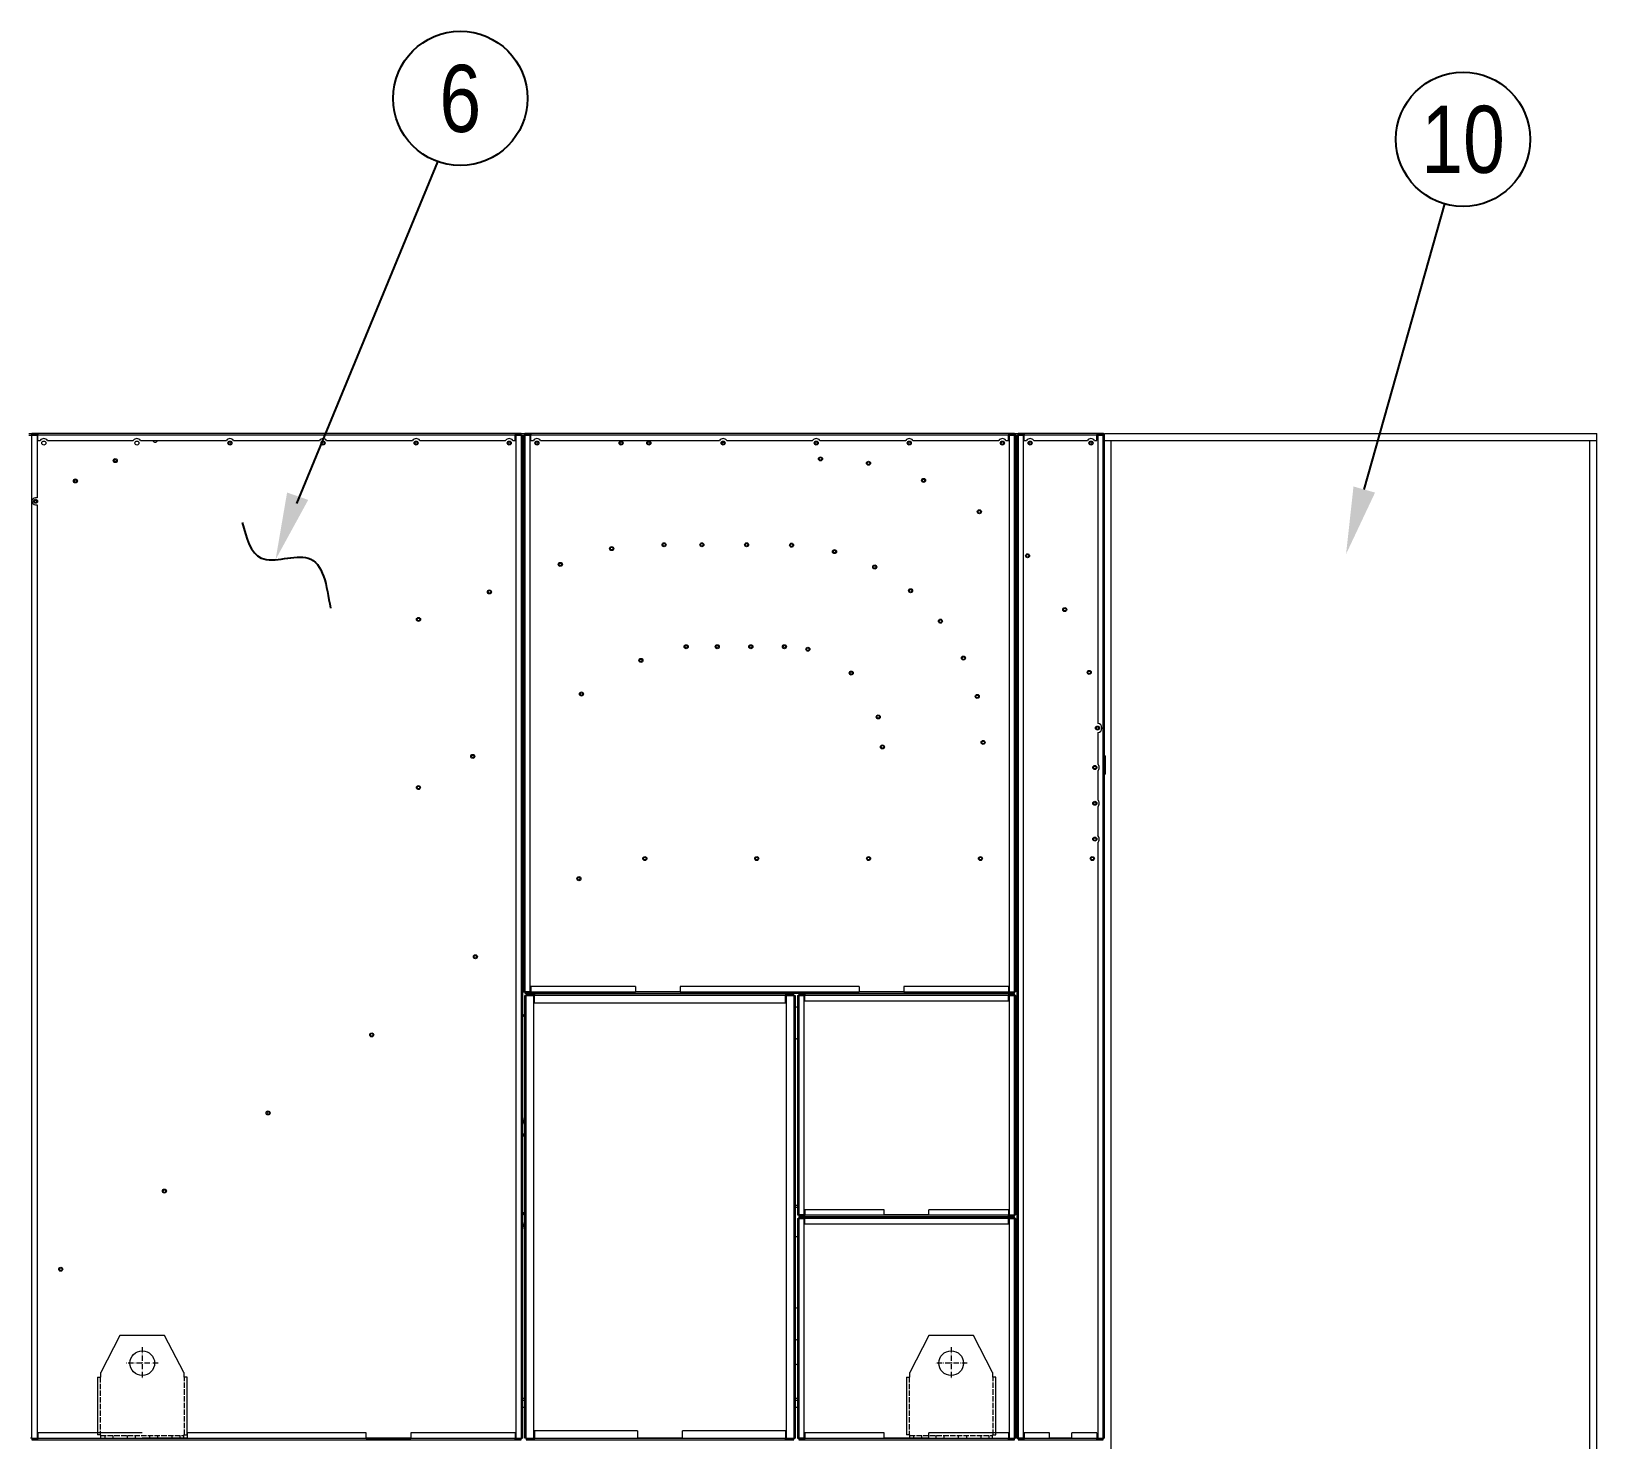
# Model space of a CAD drawing. Header units: millimetres. Extents: x -17070 to 46266, y -291348 to 34996.
# Drawn here: x 29554 to 33052, y 21936 to 25083 of the extents above; entities that cross this region are included whole.
import ezdxf
from ezdxf.enums import TextEntityAlignment as Align

# ---------------------------------------------------------------- set-up
doc = ezdxf.new("R2010")
doc.units = ezdxf.units.MM
doc.linetypes.add('DASHDOT', pattern=[18.5, 12, -3, 0.5, -3])
doc.linetypes.add('DASHED', pattern=[15, 12, -3])
doc.layers.add('냉각탑_dim', color=1, linetype='Continuous')
doc.layers.add('냉각탑_text', color=3, linetype='Continuous')
doc.styles.get("Standard").update_dxf_attribs({"font": 'arial.ttf'})

# ---------------------------------------------------------------- blocks, each defined once
blk = doc.blocks.new('457536')
at = {"color": 7, "lineweight": 5}
for p, q in [((114592.520962, 89152.297332), (114550.020962, 89069.297332)), ((114692.520962, 89152.297332), (114592.520962, 89152.297332)), ((114735.020962, 89069.297332), (114692.520962, 89152.297332)), ((114542.520962, 89059.297332), (114542.520962, 88929.797332)), ((114742.520962, 88929.797332), (114742.520962, 89059.297332)), ((114550.020962, 88922.297332), (114735.020962, 88922.297332))]:
    blk.add_line(p, q, dxfattribs=at)
at = {"color": 7, "linetype": 'DASHDOT', "lineweight": 5}
for p, q in [((114642.520962, 89126.047332), (114642.520962, 89054.547332)), ((114678.270962, 89090.297332), (114606.770962, 89090.297332))]:
    blk.add_line(p, q, dxfattribs=at)
at = {"color": 7, "lineweight": 5, "ltscale": 0.09375}
for p, q in [((114542.520962, 89059.297332), (114550.020962, 89059.297332)), ((114742.520962, 89059.297332), (114735.020962, 89059.297332)), ((114550.020962, 88929.797332), (114542.520962, 88929.797332)), ((114550.020962, 88922.297332), (114550.020962, 88929.797332)), ((114735.020962, 88929.797332), (114742.520962, 88929.797332)), ((114735.020962, 88922.297332), (114735.020962, 88929.797332))]:
    blk.add_line(p, q, dxfattribs=at)
at = {"color": 7, "linetype": 'DASHED', "lineweight": 5}
for p, q in [((114548.520962, 89059.297332), (114548.520962, 88929.797332)), ((114736.520962, 88929.797332), (114736.520962, 89059.297332)), ((114550.020962, 88928.297332), (114735.020962, 88928.297332))]:
    blk.add_line(p, q, dxfattribs=at)
at = {"color": 7, "lineweight": 5, "ltscale": 0.125}
for p, q in [((114550.020962, 89059.297332), (114550.020962, 89069.297332)), ((114735.020962, 89069.297332), (114735.020962, 89059.297332))]:
    blk.add_line(p, q, dxfattribs=at)
at = {"color": 7, "linetype": 'DASHED', "lineweight": 5, "ltscale": 0.075}
for p, q in [((114558.520962, 88928.297332), (114558.520962, 88922.297332)), ((114576.520962, 88928.297332), (114576.520962, 88922.297332)), ((114608.520962, 88928.297332), (114608.520962, 88922.297332)), ((114626.520962, 88928.297332), (114626.520962, 88922.297332)), ((114658.520962, 88928.297332), (114658.520962, 88922.297332)), ((114676.520962, 88928.297332), (114676.520962, 88922.297332)), ((114708.520962, 88928.297332), (114708.520962, 88922.297332)), ((114726.520962, 88928.297332), (114726.520962, 88922.297332))]:
    blk.add_line(p, q, dxfattribs=at)
at = {"color": 7, "lineweight": 5}
blk.add_circle((114642.520962, 89090.297332), 27.5, dxfattribs=at)
blk = doc.blocks.new('1')
at = {"color": 7, "lineweight": 20, "ltscale": 0.004778}
for p, q in [((29548.1, 24183.6), (29556.7, 24183.6)), ((29548.1, 24180.5), (29556.7, 24180.5))]:
    blk.add_line(p, q, dxfattribs=at)
at = {"color": 7, "lineweight": 20, "ltscale": 0.001722}
for p, q in [((29556.7, 24180.5), (29553.6, 24180.5)), ((29568.2, 24183.6), (29568.2, 24180.5)), ((30635, 24183.6), (30635, 24180.5)), ((30648.5, 24180.5), (30651.6, 24180.5)), ((30653.6, 24180.5), (30656.7, 24180.5)), ((30670.2, 24183.6), (30670.2, 24180.5)), ((31737, 24183.6), (31737, 24180.5)), ((31753.6, 24180.5), (31750.5, 24180.5)), ((31755.6, 24180.5), (31758.7, 24180.5)), ((31772.2, 24183.6), (31772.2, 24180.5)), ((31935, 24183.6), (31935, 24180.5)), ((31951.6, 24180.5), (31948.5, 24180.5)), ((30653.6, 22936.7), (30656.7, 22936.7)), ((30659.7, 22928.5), (30656.6, 22928.5)), ((30670.2, 22933.6), (30670.2, 22936.7)), ((30678.2, 22931.6), (30678.2, 22928.5)), ((31239, 22931.6), (31239, 22928.5)), ((31257.5, 22928.5), (31260.6, 22928.5)), ((31265.6, 22928.5), (31268.7, 22928.5)), ((31282.2, 22931.6), (31282.2, 22928.5)), ((31737, 22933.6), (31737, 22936.7)), ((31737, 22931.6), (31737, 22928.5)), ((31753.6, 22936.7), (31750.5, 22936.7)), ((31753.6, 22928.5), (31750.5, 22928.5)), ((31265.6, 22437.7), (31268.7, 22437.7)), ((31265.6, 22429.5), (31268.7, 22429.5)), ((31282.2, 22434.6), (31282.2, 22437.7)), ((31282.2, 22432.6), (31282.2, 22429.5)), ((31737, 22434.6), (31737, 22437.7)), ((31737, 22432.6), (31737, 22429.5)), ((31753.6, 22437.7), (31750.5, 22437.7)), ((31753.6, 22429.5), (31750.5, 22429.5)), ((29554.7, 21938.7), (29551.6, 21938.7)), ((29568.2, 21935.6), (29568.2, 21938.7)), ((30635, 21935.6), (30635, 21938.7)), ((30648.5, 21938.7), (30651.6, 21938.7)), ((30659.7, 21938.7), (30656.6, 21938.7)), ((30678.2, 21935.6), (30678.2, 21938.7)), ((31239, 21935.6), (31239, 21938.7)), ((31257.5, 21938.7), (31260.6, 21938.7)), ((31265.6, 21938.7), (31268.7, 21938.7)), ((31282.2, 21935.6), (31282.2, 21938.7)), ((31737, 21935.6), (31737, 21938.7)), ((31753.6, 21938.7), (31750.5, 21938.7)), ((31755.6, 21938.7), (31758.7, 21938.7)), ((31772.2, 21935.6), (31772.2, 21938.7)), ((31935, 21935.6), (31935, 21938.7)), ((31951.6, 21938.7), (31948.5, 21938.7))]:
    blk.add_line(p, q, dxfattribs=at)
at = {"color": 7, "lineweight": 20, "ltscale": 0.0075}
for p, q in [((29568.2, 24183.6), (29554.7, 24183.6)), ((29554.7, 24182), (29568.2, 24182)), ((29554.7, 24180.5), (29568.2, 24180.5)), ((30648.5, 24183.6), (30635, 24183.6)), ((30635, 24182), (30648.5, 24182)), ((30635, 24180.5), (30648.5, 24180.5)), ((30670.2, 24183.6), (30656.7, 24183.6)), ((30656.7, 24182), (30670.2, 24182)), ((30656.7, 24180.5), (30670.2, 24180.5)), ((31750.5, 24183.6), (31737, 24183.6)), ((31737, 24182), (31750.5, 24182)), ((31737, 24180.5), (31750.5, 24180.5)), ((31772.2, 24183.6), (31758.7, 24183.6)), ((31758.7, 24182), (31772.2, 24182)), ((31758.7, 24180.5), (31772.2, 24180.5)), ((31948.5, 24183.6), (31935, 24183.6)), ((31935, 24182), (31948.5, 24182)), ((31935, 24180.5), (31948.5, 24180.5)), ((30670.2, 22935.2), (30656.7, 22935.2)), ((30656.7, 22933.6), (30670.2, 22933.6)), ((31282.2, 22931.6), (31268.7, 22931.6)), ((31268.7, 22930), (31282.2, 22930)), ((31268.7, 22928.5), (31282.2, 22928.5)), ((31750.5, 22935.2), (31737, 22935.2)), ((31737, 22933.6), (31750.5, 22933.6)), ((31750.5, 22931.6), (31737, 22931.6)), ((31737, 22930), (31750.5, 22930)), ((31737, 22928.5), (31750.5, 22928.5)), ((31282.2, 22436.2), (31268.7, 22436.2)), ((31268.7, 22434.6), (31282.2, 22434.6)), ((31282.2, 22432.6), (31268.7, 22432.6)), ((31268.7, 22431), (31282.2, 22431)), ((31268.7, 22429.5), (31282.2, 22429.5)), ((31750.5, 22436.2), (31737, 22436.2)), ((31737, 22434.6), (31750.5, 22434.6)), ((31750.5, 22432.6), (31737, 22432.6)), ((31737, 22431), (31750.5, 22431)), ((31737, 22429.5), (31750.5, 22429.5)), ((29568.2, 21937.2), (29554.7, 21937.2)), ((29554.7, 21935.6), (29568.2, 21935.6)), ((30648.5, 21937.2), (30635, 21937.2)), ((30635, 21935.6), (30648.5, 21935.6)), ((31282.2, 21937.2), (31268.7, 21937.2)), ((31268.7, 21935.6), (31282.2, 21935.6)), ((31750.5, 21937.2), (31737, 21937.2)), ((31737, 21935.6), (31750.5, 21935.6)), ((31772.2, 21937.2), (31758.7, 21937.2)), ((31758.7, 21935.6), (31772.2, 21935.6)), ((31948.5, 21937.2), (31935, 21937.2)), ((31935, 21935.6), (31948.5, 21935.6))]:
    blk.add_line(p, q, dxfattribs=at)
at = {"color": 7, "lineweight": 20, "ltscale": 0.000888889}
for p, q in [((29554.7, 24183.6), (29554.7, 24182)), ((30648.5, 24182), (30648.5, 24183.6)), ((30656.7, 24183.6), (30656.7, 24182)), ((31750.5, 24182), (31750.5, 24183.6)), ((31758.7, 24183.6), (31758.7, 24182)), ((31948.5, 24182), (31948.5, 24183.6)), ((31953.7, 23422.7), (31952.1, 23422.7)), ((30656.7, 22935.2), (30656.7, 22933.6)), ((30659.7, 22931.6), (30659.7, 22930)), ((30670.2, 22936.7), (30668.6, 22936.7)), ((31257.5, 22930), (31257.5, 22931.6)), ((31268.7, 22931.6), (31268.7, 22930)), ((31738.6, 22936.7), (31737, 22936.7)), ((31750.5, 22933.6), (31750.5, 22935.2)), ((31750.5, 22930), (31750.5, 22931.6)), ((31268.7, 22436.2), (31268.7, 22434.6)), ((31268.7, 22432.6), (31268.7, 22431)), ((31282.2, 22437.7), (31280.6, 22437.7)), ((31738.6, 22437.7), (31737, 22437.7)), ((31750.5, 22434.6), (31750.5, 22436.2)), ((31750.5, 22431), (31750.5, 22432.6)), ((29554.7, 21937.2), (29554.7, 21935.6)), ((29568.2, 21938.7), (29566.6, 21938.7)), ((30636.6, 21938.7), (30635, 21938.7)), ((30648.5, 21935.6), (30648.5, 21937.2)), ((30659.7, 21937.2), (30659.7, 21935.6)), ((30678.2, 21938.7), (30676.6, 21938.7)), ((31240.6, 21938.7), (31239, 21938.7)), ((31257.5, 21935.6), (31257.5, 21937.2)), ((31268.7, 21937.2), (31268.7, 21935.6)), ((31282.2, 21938.7), (31280.6, 21938.7)), ((31738.6, 21938.7), (31737, 21938.7)), ((31750.5, 21935.6), (31750.5, 21937.2)), ((31758.7, 21937.2), (31758.7, 21935.6)), ((31772.2, 21938.7), (31770.6, 21938.7)), ((31936.6, 21938.7), (31935, 21938.7)), ((31948.5, 21935.6), (31948.5, 21937.2))]:
    blk.add_line(p, q, dxfattribs=at)
at = {"color": 7, "lineweight": 20, "ltscale": 0.000833333}
for p, q in [((29554.7, 24180.5), (29554.7, 24182)), ((30648.5, 24180.5), (30648.5, 24182)), ((30656.7, 24180.5), (30656.7, 24182)), ((31750.5, 24180.5), (31750.5, 24182)), ((31758.7, 24180.5), (31758.7, 24182)), ((31948.5, 24180.5), (31948.5, 24182)), ((30656.7, 22936.7), (30656.7, 22935.2)), ((30659.7, 22928.5), (30659.7, 22930)), ((31257.5, 22928.5), (31257.5, 22930)), ((31268.7, 22928.5), (31268.7, 22930)), ((31750.5, 22936.7), (31750.5, 22935.2)), ((31750.5, 22928.5), (31750.5, 22930)), ((31268.7, 22437.7), (31268.7, 22436.2)), ((31268.7, 22429.5), (31268.7, 22431)), ((31750.5, 22437.7), (31750.5, 22436.2)), ((31750.5, 22429.5), (31750.5, 22431)), ((29554.7, 21938.7), (29554.7, 21937.2)), ((30648.5, 21938.7), (30648.5, 21937.2)), ((30659.7, 21938.7), (30659.7, 21937.2)), ((31257.5, 21938.7), (31257.5, 21937.2)), ((31268.7, 21938.7), (31268.7, 21937.2)), ((31750.5, 21938.7), (31750.5, 21937.2)), ((31758.7, 21938.7), (31758.7, 21937.2)), ((31948.5, 21938.7), (31948.5, 21937.2))]:
    blk.add_line(p, q, dxfattribs=at)
at = {"color": 7, "lineweight": 20}
for p, q in [((29554.7, 21938.7), (29554.7, 24180.5)), ((30635, 24183.6), (29568.2, 24183.6)), ((30635, 24180.5), (29568.2, 24180.5)), ((30636.6, 24180.5), (30636.6, 21938.7)), ((30648.5, 24180.5), (30648.5, 21938.7)), ((30651.6, 24180.5), (30651.6, 21938.7)), ((30653.6, 24180.5), (30653.6, 22936.7)), ((30656.7, 24180.5), (30656.7, 22936.7)), ((30668.6, 22936.7), (30668.6, 24180.5)), ((31737, 24183.6), (30670.2, 24183.6)), ((31737, 24180.5), (30670.2, 24180.5)), ((31738.6, 24180.5), (31738.6, 22936.7)), ((31750.5, 22936.7), (31750.5, 24180.5)), ((31753.6, 22936.7), (31753.6, 24180.5)), ((31755.6, 24180.5), (31755.6, 21938.7)), ((31758.7, 24180.5), (31758.7, 21938.7)), ((31770.6, 21938.7), (31770.6, 24180.5)), ((31948.5, 21938.7), (31948.5, 24180.5)), ((31951.6, 21938.7), (31951.6, 24180.5)), ((31966.6, 21798.6), (31966.6, 24168.6)), ((29566.6, 24024.4), (29566.6, 21938.7)), ((31936.6, 23270), (31936.6, 21938.7)), ((30656.6, 21938.7), (30656.6, 22928.5)), ((30670.2, 22933.6), (31737, 22933.6)), ((31260.6, 22928.5), (31260.6, 21938.7)), ((29568.2, 21935.6), (30635, 21935.6))]:
    blk.add_line(p, q, dxfattribs=at)
at = {"color": 7, "lineweight": 20, "ltscale": 0.006611}
for p, q in [((29566.6, 24180.5), (29554.7, 24180.5)), ((29568.2, 24168.6), (29568.2, 24180.5)), ((30635, 24168.6), (30635, 24180.5)), ((30648.5, 24180.5), (30636.6, 24180.5)), ((30668.6, 24180.5), (30656.7, 24180.5)), ((30670.2, 24168.6), (30670.2, 24180.5)), ((31737, 24168.6), (31737, 24180.5)), ((31738.6, 24180.5), (31750.5, 24180.5)), ((31770.6, 24180.5), (31758.7, 24180.5)), ((31772.2, 24168.6), (31772.2, 24180.5)), ((31935, 24168.6), (31935, 24180.5)), ((31936.6, 24180.5), (31948.5, 24180.5)), ((30670.2, 22948.6), (30670.2, 22936.7)), ((30903.6, 22948.6), (30903.6, 22936.7)), ((31003.6, 22948.6), (31003.6, 22936.7)), ((31403.6, 22948.6), (31403.6, 22936.7)), ((31503.6, 22948.6), (31503.6, 22936.7)), ((31737, 22948.6), (31737, 22936.7)), ((30668.6, 22936.7), (30656.7, 22936.7)), ((31280.6, 22928.5), (31268.7, 22928.5)), ((31282.2, 22916.6), (31282.2, 22928.5)), ((31737, 22916.6), (31737, 22928.5)), ((31738.6, 22936.7), (31750.5, 22936.7)), ((31738.6, 22928.5), (31750.5, 22928.5)), ((31280.6, 22437.7), (31268.7, 22437.7)), ((31280.6, 22429.5), (31268.7, 22429.5)), ((31282.2, 22449.6), (31282.2, 22437.7)), ((31282.2, 22417.6), (31282.2, 22429.5)), ((31459.6, 22437.7), (31459.6, 22449.6)), ((31559.6, 22437.7), (31559.6, 22449.6)), ((31737, 22449.6), (31737, 22437.7)), ((31737, 22417.6), (31737, 22429.5)), ((31738.6, 22437.7), (31750.5, 22437.7)), ((31738.6, 22429.5), (31750.5, 22429.5)), ((29554.7, 21938.7), (29566.6, 21938.7)), ((29568.2, 21950.6), (29568.2, 21938.7)), ((29901.6, 21950.6), (29901.6, 21938.7)), ((30301.6, 21938.7), (30301.6, 21950.6)), ((30401.6, 21950.6), (30401.6, 21938.7)), ((30635, 21950.6), (30635, 21938.7)), ((30636.6, 21938.7), (30648.5, 21938.7)), ((31280.6, 21938.7), (31268.7, 21938.7)), ((31282.2, 21950.6), (31282.2, 21938.7)), ((31459.6, 21938.7), (31459.6, 21950.6)), ((31559.6, 21938.7), (31559.6, 21950.6)), ((31737, 21950.6), (31737, 21938.7)), ((31738.6, 21938.7), (31750.5, 21938.7)), ((31770.6, 21938.7), (31758.7, 21938.7)), ((31772.2, 21950.6), (31772.2, 21938.7)), ((31828.6, 21938.7), (31828.6, 21950.6)), ((31878.6, 21938.7), (31878.6, 21950.6)), ((31935, 21950.6), (31935, 21938.7)), ((31936.6, 21938.7), (31948.5, 21938.7))]:
    blk.add_line(p, q, dxfattribs=at)
at = {"color": 7, "lineweight": 20, "ltscale": 0.077863}
blk.add_line((29566.6, 24180.5), (29566.6, 24040.4), dxfattribs=at)
at = {"color": 7, "lineweight": 20, "ltscale": 0.004556}
for p, q in [((30648.5, 24183.6), (30656.7, 24183.6)), ((30648.5, 24180.5), (30656.7, 24180.5)), ((31750.5, 24183.6), (31758.7, 24183.6)), ((31750.5, 24180.5), (31758.7, 24180.5))]:
    blk.add_line(p, q, dxfattribs=at)
at = {"color": 7, "lineweight": 20, "ltscale": 0.090444}
for p, q in [((31935, 24183.6), (31772.2, 24183.6)), ((31935, 24180.5), (31772.2, 24180.5)), ((31772.2, 21935.6), (31935, 21935.6))]:
    blk.add_line(p, q, dxfattribs=at)
at = {"color": 7, "lineweight": 20, "ltscale": 0.358199}
blk.add_line((31936.6, 24180.5), (31936.6, 23535.8), dxfattribs=at)
at = {"color": 0, "lineweight": 20}
for p, q in [((31951.6, 24183.6), (33051.6, 24183.6)), ((31951.6, 24180.5), (31951.6, 24183.6)), ((33051.6, 21783.6), (33051.6, 24183.6)), ((31951.6, 24168.6), (33051.6, 24168.6)), ((33036.6, 21798.6), (33036.6, 24168.6))]:
    blk.add_line(p, q, dxfattribs=at)
at = {"color": 7, "lineweight": 20, "ltscale": 0.003}
for p, q in [((29568.2, 24168.6), (29573.6, 24168.6)), ((30629.6, 24168.6), (30635, 24168.6)), ((30670.2, 24168.6), (30675.6, 24168.6)), ((31731.6, 24168.6), (31737, 24168.6)), ((31772.2, 24168.6), (31777.6, 24168.6)), ((31929.6, 24168.6), (31935, 24168.6))]:
    blk.add_line(p, q, dxfattribs=at)
at = {"color": 7, "lineweight": 20, "ltscale": 0.106667}
for p, q in [((29589.6, 24168.6), (29781.6, 24168.6)), ((29797.6, 24168.6), (29989.6, 24168.6)), ((30005.6, 24168.6), (30197.6, 24168.6)), ((30213.6, 24168.6), (30405.6, 24168.6)), ((30421.6, 24168.6), (30613.6, 24168.6)), ((31107.6, 24168.6), (31299.6, 24168.6)), ((31315.6, 24168.6), (31507.6, 24168.6)), ((31523.6, 24168.6), (31715.6, 24168.6))]:
    blk.add_line(p, q, dxfattribs=at)
at = {"color": 7, "lineweight": 20, "ltscale": 0.001111}
for p, q in [((30653.6, 24146.7), (30651.6, 24146.7)), ((30653.6, 24143.6), (30651.6, 24143.6)), ((30653.6, 24142.3), (30651.6, 24142.3)), ((30653.6, 24138.8), (30651.6, 24138.8)), ((30651.6, 24138.4), (30653.6, 24138.4)), ((31755.6, 24146.7), (31753.6, 24146.7)), ((31755.6, 24143.6), (31753.6, 24143.6)), ((30651.6, 24135.3), (30653.6, 24135.3)), ((30651.6, 24126.4), (30653.6, 24126.4)), ((31755.6, 23269.2), (31753.6, 23269.2)), ((30653.6, 23259.4), (30651.6, 23259.4)), ((31753.6, 23257.7), (31755.6, 23257.7)), ((31755.6, 23256.2), (31753.6, 23256.2)), ((31755.6, 23254.2), (31753.6, 23254.2)), ((31753.6, 23254.2), (31755.6, 23254.2)), ((31753.6, 23251.1), (31755.6, 23251.1)), ((31753.6, 23217.3), (31755.6, 23217.3)), ((31753.6, 23214.2), (31755.6, 23214.2)), ((31753.6, 23165.6), (31755.6, 23165.6)), ((31753.6, 23154.1), (31755.6, 23154.1)), ((31755.6, 23152.6), (31753.6, 23152.6)), ((31755.6, 23150.6), (31753.6, 23150.6)), ((31755.6, 23150.6), (31753.6, 23150.6)), ((31755.6, 23149), (31753.6, 23149)), ((31753.6, 23147.5), (31755.6, 23147.5)), ((30651.6, 22958.6), (30653.6, 22958.6)), ((31755.6, 22533.7), (31753.6, 22533.7)), ((31753.6, 22532.2), (31755.6, 22532.2)), ((31753.6, 22530.6), (31755.6, 22530.6)), ((31755.6, 22530.6), (31753.6, 22530.6)), ((31755.6, 22529), (31753.6, 22529)), ((31753.6, 22527.5), (31755.6, 22527.5)), ((31753.6, 22033.6), (31755.6, 22033.6)), ((31753.6, 22030.5), (31755.6, 22030.5)), ((31753.6, 22028.5), (31755.6, 22028.5)), ((31753.6, 22023.8), (31755.6, 22023.8)), ((31755.6, 22013.5), (31753.6, 22013.5))]:
    blk.add_line(p, q, dxfattribs=at)
at = {"color": 7, "lineweight": 20, "ltscale": 0.222222}
for p, q in [((30691.6, 24168.6), (31091.6, 24168.6)), ((31403.6, 22948.6), (31003.6, 22948.6)), ((31003.6, 22936.7), (31403.6, 22936.7)), ((30301.6, 21950.6), (29901.6, 21950.6)), ((29901.6, 21938.7), (30301.6, 21938.7))]:
    blk.add_line(p, q, dxfattribs=at)
at = {"color": 7, "lineweight": 20, "ltscale": 0.003101}
blk.add_line((31102.4, 24163.7), (31096.9, 24163.7), dxfattribs=at)
at = {"color": 7, "lineweight": 20, "ltscale": 0.066667}
blk.add_line((31793.6, 24168.6), (31913.6, 24168.6), dxfattribs=at)
at = {"color": 7, "lineweight": 20, "ltscale": 0.00282}
for p, q in [((29742.8, 24125.8), (29738.3, 24123.5)), ((29653.7, 24080.4), (29649.2, 24078.1)), ((29564.7, 24035), (29560.1, 24032.7))]:
    blk.add_line(p, q, dxfattribs=at)
at = {"color": 7, "lineweight": 20, "ltscale": 0.001952}
for p, q in [((29566.6, 24040.4), (29563.1, 24040.4)), ((29563.1, 24024.4), (29566.6, 24024.4))]:
    blk.add_line(p, q, dxfattribs=at)
at = {"color": 7, "lineweight": 20, "ltscale": 0.001687}
for p, q in [((31753.6, 23963.5), (31755.6, 23961.2)), ((31753.6, 23958.7), (31755.6, 23956.5)), ((31753.6, 23917.9), (31755.6, 23915.6))]:
    blk.add_line(p, q, dxfattribs=at)
at = {"color": 7, "lineweight": 20, "ltscale": 0.001192}
for p, q in [((30653.6, 23875.7), (30651.6, 23874.9)), ((30653.6, 23872.3), (30651.6, 23871.6)), ((30653.6, 23843.5), (30651.6, 23842.7)), ((30653.6, 23841.8), (30651.6, 23841))]:
    blk.add_line(p, q, dxfattribs=at)
at = {"color": 7, "lineweight": 20, "ltscale": 0.001281}
for p, q in [((30651.6, 23543.7), (30653.6, 23544.9)), ((30651.6, 23540.2), (30653.6, 23541.3)), ((30651.6, 23509.2), (30653.6, 23510.3)), ((30653.6, 23508.5), (30651.6, 23507.3))]:
    blk.add_line(p, q, dxfattribs=at)
at = {"color": 7, "lineweight": 20, "ltscale": 0.039152}
blk.add_line((31936.6, 23515.8), (31936.6, 23445.3), dxfattribs=at)
at = {"color": 7, "lineweight": 20, "ltscale": 0.021671}
for p, q in [((31952.1, 23422.7), (31952.1, 23461.7)), ((31953.7, 23422.7), (31953.7, 23461.7))]:
    blk.add_line(p, q, dxfattribs=at)
at = {"color": 7, "lineweight": 20, "ltscale": 0.035907}
for p, q in [((31936.6, 23430), (31936.6, 23365.3)), ((31936.6, 23350), (31936.6, 23285.3))]:
    blk.add_line(p, q, dxfattribs=at)
at = {"color": 7, "lineweight": 20, "ltscale": 0.001391}
for p, q in [((30651.6, 23119.5), (30653.6, 23121)), ((30651.6, 23115.6), (30653.6, 23117.1)), ((30651.6, 23073.3), (30653.6, 23074.8)), ((30653.6, 23074.8), (30651.6, 23073.3)), ((30651.6, 23069.4), (30653.6, 23070.9))]:
    blk.add_line(p, q, dxfattribs=at)
at = {"color": 7, "lineweight": 20, "ltscale": 0.129667}
for p, q in [((30903.6, 22948.6), (30670.2, 22948.6)), ((31737, 22948.6), (31503.6, 22948.6)), ((30670.2, 22936.7), (30903.6, 22936.7)), ((31503.6, 22936.7), (31737, 22936.7)), ((29801.6, 21950.6), (29568.2, 21950.6)), ((29568.2, 21938.7), (29801.6, 21938.7)), ((30635, 21950.6), (30401.6, 21950.6)), ((30401.6, 21938.7), (30635, 21938.7))]:
    blk.add_line(p, q, dxfattribs=at)
at = {"color": 7, "lineweight": 20, "ltscale": 0.010278}
for p, q in [((30678.2, 22931.6), (30659.7, 22931.6)), ((30659.7, 22930), (30678.2, 22930)), ((30659.7, 22928.5), (30678.2, 22928.5)), ((31257.5, 22931.6), (31239, 22931.6)), ((31239, 22930), (31257.5, 22930)), ((31239, 22928.5), (31257.5, 22928.5)), ((30678.2, 21937.2), (30659.7, 21937.2)), ((30659.7, 21935.6), (30678.2, 21935.6)), ((31257.5, 21937.2), (31239, 21937.2)), ((31239, 21935.6), (31257.5, 21935.6))]:
    blk.add_line(p, q, dxfattribs=at)
at = {"color": 7, "lineweight": 20, "ltscale": 0.126889}
for p, q in [((30659.7, 22700.1), (30659.7, 22928.5)), ((30676.6, 22607.1), (30676.6, 22928.5)), ((31240.6, 22928.5), (31240.6, 22700.1)), ((31257.5, 22928.5), (31257.5, 22700.1)), ((31240.6, 22260.1), (31240.6, 21938.7)), ((31257.5, 22260.1), (31257.5, 21938.7)), ((30659.7, 21938.7), (30659.7, 22167.1)), ((30676.6, 21938.7), (30676.6, 22167.1))]:
    blk.add_line(p, q, dxfattribs=at)
at = {"color": 7, "lineweight": 20, "ltscale": 0.009389}
for p, q in [((30676.6, 22928.5), (30659.7, 22928.5)), ((30678.2, 22911.6), (30678.2, 22928.5)), ((31239, 22911.6), (31239, 22928.5)), ((31257.5, 22928.5), (31240.6, 22928.5)), ((30659.7, 21938.7), (30676.6, 21938.7)), ((30678.2, 21955.6), (30678.2, 21938.7)), ((30908.6, 21955.6), (30908.6, 21938.7)), ((31008.6, 21938.7), (31008.6, 21955.6)), ((31239, 21955.6), (31239, 21938.7)), ((31240.6, 21938.7), (31257.5, 21938.7))]:
    blk.add_line(p, q, dxfattribs=at)
at = {"color": 7, "lineweight": 20, "ltscale": 0.311556}
for p, q in [((31239, 22931.6), (30678.2, 22931.6)), ((31239, 22928.5), (30678.2, 22928.5)), ((30678.2, 22911.6), (31239, 22911.6)), ((30678.2, 21935.6), (31239, 21935.6))]:
    blk.add_line(p, q, dxfattribs=at)
at = {"color": 7, "lineweight": 20, "ltscale": 0.001571}
blk.add_line((30703.6, 22933.6), (30701.6, 22931.6), dxfattribs=at)
at = {"color": 7, "lineweight": 20, "ltscale": 0.055556}
for p, q in [((31003.6, 22936.7), (30903.6, 22936.7)), ((31503.6, 22936.7), (31403.6, 22936.7)), ((31459.6, 22437.7), (31559.6, 22437.7)), ((31559.6, 22437.7), (31459.6, 22437.7)), ((29801.6, 21938.7), (29901.6, 21938.7)), ((29901.6, 21938.7), (29801.6, 21938.7)), ((30401.6, 21938.7), (30301.6, 21938.7)), ((30301.6, 21938.6), (30401.6, 21938.6)), ((30301.6, 21938.5), (30401.6, 21938.5)), ((30908.6, 21938.7), (31008.6, 21938.7)), ((31008.6, 21938.7), (30908.6, 21938.7)), ((31559.6, 21938.7), (31459.6, 21938.7)), ((31459.6, 21938.7), (31559.6, 21938.7))]:
    blk.add_line(p, q, dxfattribs=at)
at = {"color": 7, "lineweight": 20, "ltscale": 0.272667}
for p, q in [((31265.6, 22928.5), (31265.6, 22437.7)), ((31268.7, 22928.5), (31268.7, 22437.7)), ((31280.6, 22437.7), (31280.6, 22928.5)), ((31738.6, 22928.5), (31738.6, 22437.7)), ((31750.5, 22437.7), (31750.5, 22928.5)), ((31753.6, 22437.7), (31753.6, 22928.5)), ((31265.6, 22429.5), (31265.6, 21938.7)), ((31268.7, 22429.5), (31268.7, 21938.7)), ((31280.6, 21938.7), (31280.6, 22429.5)), ((31738.6, 22429.5), (31738.6, 21938.7)), ((31750.5, 21938.7), (31750.5, 22429.5)), ((31753.6, 21938.7), (31753.6, 22429.5))]:
    blk.add_line(p, q, dxfattribs=at)
at = {"color": 7, "lineweight": 20, "ltscale": 0.252667}
for p, q in [((31737, 22931.6), (31282.2, 22931.6)), ((31737, 22928.5), (31282.2, 22928.5)), ((31282.2, 22916.6), (31737, 22916.6)), ((31282.2, 22434.6), (31737, 22434.6)), ((31737, 22432.6), (31282.2, 22432.6)), ((31737, 22429.5), (31282.2, 22429.5)), ((31282.2, 22417.6), (31737, 22417.6)), ((31282.2, 21935.6), (31737, 21935.6))]:
    blk.add_line(p, q, dxfattribs=at)
at = {"color": 7, "lineweight": 20, "ltscale": 0.003928}
blk.add_line((30656.6, 22886.6), (30651.6, 22881.6), dxfattribs=at)
at = {"color": 7, "lineweight": 20, "ltscale": 0.004057}
blk.add_line((30656, 22886), (30651.6, 22880.2), dxfattribs=at)
at = {"color": 7, "lineweight": 20, "ltscale": 0.192778}
for p, q in [((30659.7, 21938.7), (30659.7, 22700.1)), ((31240.6, 22700.1), (31240.6, 22260.1)), ((31257.5, 22700.1), (31257.5, 22260.1)), ((30676.6, 21938.7), (30676.6, 22607.1))]:
    blk.add_line(p, q, dxfattribs=at)
at = {"color": 7, "lineweight": 20, "ltscale": 0.002778}
for p, q in [((31265.6, 22458.8), (31260.6, 22458.8)), ((31265.6, 22454.1), (31260.6, 22454.1)), ((31265.6, 22388.8), (31260.6, 22388.8)), ((30651.6, 22028.5), (30656.6, 22028.5)), ((30651.6, 22023.8), (30656.6, 22023.8)), ((30651.6, 22008.5), (30656.6, 22008.5)), ((31260.6, 22028.5), (31265.6, 22028.5)), ((31260.6, 22023.8), (31265.6, 22023.8)), ((31260.6, 22008.5), (31265.6, 22008.5))]:
    blk.add_line(p, q, dxfattribs=at)
at = {"color": 7, "lineweight": 20, "ltscale": 0.098556}
for p, q in [((31459.6, 22449.6), (31282.2, 22449.6)), ((31282.2, 22437.7), (31459.6, 22437.7)), ((31737, 22449.6), (31559.6, 22449.6)), ((31559.6, 22437.7), (31737, 22437.7)), ((31459.6, 21950.6), (31282.2, 21950.6)), ((31282.2, 21938.7), (31459.6, 21938.7)), ((31737, 21950.6), (31559.6, 21950.6)), ((31559.6, 21938.7), (31737, 21938.7))]:
    blk.add_line(p, q, dxfattribs=at)
at = {"color": 7, "lineweight": 20, "ltscale": 0.000138221}
for p, q in [((30301.6, 21938.5), (30301.6, 21938.7)), ((30401.6, 21938.5), (30401.6, 21938.7))]:
    blk.add_line(p, q, dxfattribs=at)
at = {"color": 7, "lineweight": 20, "ltscale": 0.128}
for p, q in [((30908.6, 21955.6), (30678.2, 21955.6)), ((30678.2, 21938.7), (30908.6, 21938.7)), ((31239, 21955.6), (31008.6, 21955.6)), ((31008.6, 21938.7), (31239, 21938.7))]:
    blk.add_line(p, q, dxfattribs=at)
at = {"color": 7, "lineweight": 20, "ltscale": 0.031333}
for p, q in [((31828.6, 21950.6), (31772.2, 21950.6)), ((31772.2, 21938.7), (31828.6, 21938.7)), ((31935, 21950.6), (31878.6, 21950.6)), ((31878.6, 21938.7), (31935, 21938.7))]:
    blk.add_line(p, q, dxfattribs=at)
at = {"color": 7, "lineweight": 20, "ltscale": 0.027778}
for p, q in [((31828.6, 21938.7), (31878.6, 21938.7)), ((31878.6, 21938.7), (31828.6, 21938.7))]:
    blk.add_line(p, q, dxfattribs=at)
at = {"color": 7, "lineweight": 20}
for centre, radius in [((29581.6, 24162.6), 4.5), ((29789.6, 24162.6), 4.5), ((29997.6, 24162.6), 4.5), ((29997.6, 24162.6), 3), ((30205.6, 24162.6), 4.5), ((30205.6, 24162.6), 3), ((30413.6, 24162.6), 4.5), ((30413.6, 24162.6), 3), ((30621.6, 24162.6), 4.5), ((30621.6, 24162.6), 3), ((30683.6, 24162.6), 4.5), ((30683.6, 24162.6), 3), ((30871.6, 24162.6), 4.5), ((30871.6, 24162.6), 3), ((30933.6, 24162.6), 4.5), ((30933.6, 24162.6), 3), ((31099.6, 24162.6), 4.5), ((31099.6, 24162.6), 3), ((31307.6, 24162.6), 4.5), ((31307.6, 24162.6), 3), ((31515.6, 24162.6), 4.5), ((31515.6, 24162.6), 3), ((31723.6, 24162.6), 4.5), ((31723.6, 24162.6), 3), ((31785.6, 24162.6), 4.5), ((31785.6, 24162.6), 3), ((31921.6, 24162.6), 4.5), ((31921.6, 24162.6), 3), ((29741.3, 24123.3), 4.5), ((29741.3, 24123.3), 3), ((31317.2, 24127.2), 4.5), ((31317.2, 24127.2), 3), ((31424.4, 24117.5), 4.5), ((31424.4, 24117.5), 3), ((29652.2, 24077.8), 4.5), ((29652.2, 24077.8), 3), ((31547.5, 24079.2), 4.5), ((31547.5, 24079.2), 3), ((29563.1, 24032.4), 4.5), ((29563.1, 24032.4), 3), ((31672.1, 24009), 4.5), ((31672.1, 24009), 3), ((30850.5, 23926.7), 4.5), ((30850.5, 23926.7), 3), ((30967.6, 23935.2), 4.5), ((30967.6, 23935.2), 3), ((31052.1, 23935.2), 4.5), ((31052.1, 23935.2), 3), ((31152.1, 23935.2), 4.5), ((31152.1, 23935.2), 3), ((31252.5, 23934.4), 4.5), ((31252.5, 23934.4), 3), ((30735.8, 23891.5), 4.5), ((30735.8, 23891.5), 3), ((31348.5, 23919.9), 4.5), ((31348.5, 23919.9), 3), ((31779.9, 23910.6), 4.5), ((31779.9, 23910.6), 3), ((31438.4, 23885.6), 4.5), ((31438.4, 23885.6), 3), ((30577.3, 23829.9), 4.5), ((30577.3, 23829.9), 3), ((31518.6, 23832.6), 4.5), ((31518.6, 23832.6), 3), ((31862.9, 23790.5), 4.5), ((31862.9, 23790.5), 3), ((30418.9, 23768.4), 4.5), ((30418.9, 23768.4), 3), ((31585.2, 23764.6), 4.5), ((31585.2, 23764.6), 3), ((30915.9, 23677), 4.5), ((31017, 23707.5), 4.5), ((31017, 23707.5), 3), ((31086.5, 23707.5), 4.5), ((31086.5, 23707.5), 3), ((31161.5, 23707.5), 4.5), ((31161.5, 23707.5), 3), ((31236.5, 23707.5), 4.5), ((31236.5, 23707.5), 3), ((31289, 23701.9), 4.5), ((31289, 23701.9), 3), ((31636.6, 23682.1), 4.5), ((31636.6, 23682.1), 3), ((30915.9, 23677), 3), ((31385.8, 23648.7), 4.5), ((31385.8, 23648.7), 3), ((31917.6, 23650.1), 4.5), ((31917.6, 23650.1), 3), ((30783, 23601.8), 4.5), ((30783, 23601.8), 3), ((31667.5, 23596.4), 4.5), ((31667.5, 23596.4), 3), ((31446.2, 23550.6), 4.5), ((31446.2, 23550.6), 3), ((31936.2, 23525.8), 4.5), ((31936.2, 23525.8), 3), ((31455.6, 23483.6), 4.5), ((31455.6, 23483.6), 3), ((31680.6, 23493.6), 4.5), ((31680.6, 23493.6), 3), ((30540.1, 23462.5), 4.5), ((30540.1, 23462.5), 3), ((31930.2, 23437.6), 4.5), ((31930.2, 23437.6), 3), ((30418.7, 23392.8), 4.5), ((30418.7, 23392.8), 3), ((31930.2, 23357.6), 4.5), ((31930.2, 23357.6), 3), ((31930.2, 23277.6), 4.5), ((31930.2, 23277.6), 3), ((30924.6, 23234.2), 4.5), ((30924.6, 23234.2), 3), ((31174.6, 23234.2), 4.5), ((31174.6, 23234.2), 3), ((31424.6, 23234.2), 4.5), ((31424.6, 23234.2), 3), ((31674.6, 23234.2), 4.5), ((31674.6, 23234.2), 3), ((31924.6, 23234.2), 4.5), ((31924.6, 23234.2), 3), ((30777.4, 23189.2), 4.5), ((30777.4, 23189.2), 3), ((30545.9, 23014.7), 4.5), ((30545.8, 23014.7), 3), ((30314.3, 22840.2), 4.5), ((30314.2, 22840.2), 3), ((30082.7, 22665.7), 4.5), ((30082.6, 22665.6), 3), ((29851.1, 22491.2), 4.5), ((29851, 22491.1), 3), ((29619.4, 22316.6), 4.5), ((29619.4, 22316.6), 3)]:
    blk.add_circle(centre, radius, dxfattribs=at)
for centre, radius, start, end in [((29581.6, 24162.6), 10, 36.8699, 143.1301), ((29789.6, 24162.6), 10, 36.8699, 143.1301), ((29848.5, 24180.5), 3.1, 89.7398, 90), ((29856.7, 24180.5), 3.1, 90, 90.2602), ((29997.6, 24162.6), 10, 36.8699, 143.1301), ((30205.6, 24162.6), 10, 36.8699, 143.1301), ((30413.6, 24162.6), 10, 36.8699, 143.1301), ((30621.6, 24162.6), 10, 36.8699, 143.1301), ((30683.6, 24162.6), 10, 36.8696, 143.1304), ((30898.5, 24180.5), 3.1, 89.7398, 90), ((30906.7, 24180.5), 3.1, 90, 90.2602), ((31099.6, 24162.6), 10, 36.8696, 143.1304), ((31307.6, 24162.6), 10, 36.8696, 143.1304), ((31515.6, 24162.6), 10, 36.8696, 143.1304), ((31723.6, 24162.6), 10, 36.8696, 143.1304), ((31785.6, 24162.6), 10, 36.8696, 143.1304), ((31921.6, 24162.6), 10, 36.8696, 143.1304), ((31948.5, 24180.5), 3.1, 0, 90), ((31948.5, 24180.5), 1.5, 0, 90), ((29830.4, 24168.7), 4.5, 180.735, 359.265), ((31948.5, 24146.7), 3.1, 359.747, 0), ((29563.1, 24032.4), 8, 90, 270), ((30850.5, 23926.7), 3, 202.5, 208.6541), ((31936.2, 23525.8), 10, 272.2937, 87.7063), ((31296.6, 23488.6), 655, 0, 0.0786), ((31930.2, 23437.6), 10, 309.7935, 50.2065), ((31952.7, 23465.8), 1.5, 222.8317, 242.8371), ((31950.6, 23461.7), 1.5, 0, 48.1912), ((31950.6, 23461.7), 3.1, 0, 62.8371), ((31930.2, 23357.6), 10, 309.7935, 50.2065), ((31930.2, 23277.6), 10, 309.7935, 50.2065), ((30785.6, 22930.8), 4.5, 140.6844, 169.097), ((30785.6, 22930.8), 3, 108.1209, 163.5167), ((30785.6, 22930.8), 3, 16.4833, 71.8791), ((30785.6, 22930.8), 4.5, 10.903, 39.3156), ((31096.6, 22530.6), 458, 118.3683, 118.8905), ((31096.6, 22530.6), 407.2, 98.2368, 100.0115), ((31096.6, 22530.6), 407.2, 79.9885, 81.7632), ((31096.6, 22530.6), 458, 61.1095, 61.6317), ((31096.6, 22530.6), 407.2, 65.4789, 66.2498), ((31096.6, 22530.6), 343.7, 60.5472, 61.5), ((31096.6, 22530.6), 458, 163.8836, 166.3164), ((30654.9, 22616.5), 2.5, 46.1558, 313.8442), ((31096.6, 22530.6), 458, 193.6836, 196.1164), ((30655.7, 22440.9), 2.5, 67.2784, 292.7216), ((30655.7, 22440.9), 2.5, 90, 270), ((31096.6, 22530.6), 343.7, 343.4331, 343.7807), ((31096.6, 22530.6), 407.2, 346.074, 346.3637), ((31096.6, 22530.6), 458, 347.6446, 347.9006), ((31096.6, 22530.6), 343.7, 298.5, 299.4528), ((31752.3, 22188), 4.5, 41.3929, 72.1968), ((31752.3, 22188), 3, 297.2982, 62.7018), ((31752.3, 22188), 4.5, 287.8032, 318.6071), ((31096.6, 22530.6), 407.2, 293.7502, 294.5211), ((31096.6, 22530.6), 458, 290.9822, 291.6536)]:
    blk.add_arc(centre, radius, start, end, dxfattribs=at)
at = {"layer": '냉각탑_dim', "lineweight": -3}
blk.add_spline([(30025.2, 23985.2), (30067.5, 23905.5), (30172.1, 23905.5), (30221.9, 23793.6)], degree=3, dxfattribs=at)
for points in [[(30172.4, 24035.5), (30099.5, 23902.1), (30125.2, 24052)], [(32556.4, 24051.9), (32491.6, 23914.4), (32508.2, 24065.5)]]:
    blk.add_solid(points, dxfattribs=at)
at = {"color": 0, "lineweight": 20}
for p in [(-84840.9, -66983.6), (-83033.4, -66983.6)]:
    blk.add_blockref('457536', p, dxfattribs=at)

msp = doc.modelspace()

# ---------------------------------------------------------------- linework, layer by layer
at = {"layer": '냉각탑_dim', "linetype": 'ByBlock', "lineweight": -3}
for points in [[(30147.3, 24027.4), (30462.2, 24791.1)], [(32532.3, 24058.7), (32712.4, 24696.8)]]:
    msp.add_lwpolyline(points, dxfattribs=at)
for centre in [(30512.3, 24932.6), (32753.1, 24841.2)]:
    msp.add_circle(centre, 150, dxfattribs=at)

# ---------------------------------------------------------------- block references
msp.add_blockref('1', (0, 0))

# ---------------------------------------------------------------- texts
at = {"layer": '냉각탑_text', "width": 0.8}
for s, p in [('6', (30512.3, 24932.6)), ('10', (32753.1, 24841.2))]:
    msp.add_text(s, height=150, dxfattribs=at).set_placement(p, align=Align.MIDDLE_CENTER)

doc.saveas('drawing.dxf')
